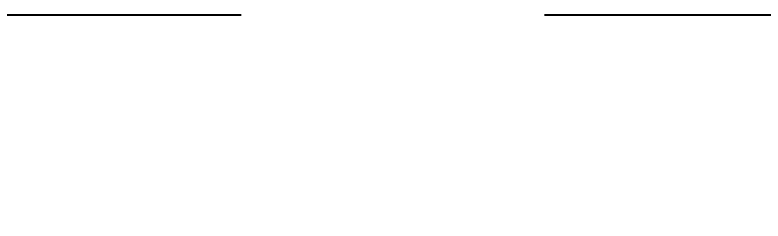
# Model space of a CAD drawing. Header units: millimetres. Extents: x 2.27 to 5, y 4.62 to 5.66.
# Drawn here: x 3.6679 to 3.9145, y 5.4045 to 5.4724 of the extents above; entities that cross this region are included whole.
import ezdxf

# ---------------------------------------------------------------- set-up
doc = ezdxf.new("R2010")
doc.units = ezdxf.units.MM
doc.linetypes.add('ACAD_ISO07W100', pattern=[3, 0, -3])
doc.styles.get("Standard").update_dxf_attribs({"font": 'arial.ttf'})
doc.dimstyles.new('cotas baños', dxfattribs={"dimtxt": 0.02, "dimasz": 0.015, "dimexe": 0.01, "dimexo": 0, "dimgap": 0.01, "dimtad": 1, "dimdsep": 46, "dimtxsty": 'Standard', "dimcen": 2.5, "dimadec": 0, "dimazin": 0, "dimtfac": 1, "dimtmove": 0, "dimatfit": 3, "dimfxl": 0, "dimarcsym": 0})

# ---------------------------------------------------------------- blocks, each defined once
blk = doc.blocks.new('*D15')
at = {"color": 0, "linetype": 'ACAD_ISO07W100', "lineweight": -2, "ltscale": 0.01, "transparency": 16777216}
for p, q in [((3.64247116854877, 5.4724325736043), (4.29255569396044, 5.4724325736043)), ((4.199343899495757, 5.178764239941153), (4.29255569396044, 5.178764239941153))]:
    blk.add_line(p, q, dxfattribs=at)
at = {"color": 0, "lineweight": -2, "ltscale": 0.01, "transparency": 16777216}
blk.add_line((4.282555693960441, 5.193764239941153), (4.282555693960441, 5.457432573604301), dxfattribs=at)
at = {"color": 0, "ltscale": 0.01, "transparency": 16777216}
for points in [[(4.28005569396044, 5.457432573604301), (4.285055693960441, 5.457432573604301), (4.282555693960441, 5.4724325736043)], [(4.28005569396044, 5.193764239941153), (4.285055693960441, 5.193764239941153), (4.282555693960441, 5.178764239941153)]]:
    blk.add_solid(points, dxfattribs=at)
at = {"layer": 'Defpoints', "color": 0, "ltscale": 0.01, "transparency": 16777216}
for p in [(3.64247116854877, 5.4724325736043), (4.282555693960441, 5.4724325736043), (4.199343899495757, 5.178764239941153)]:
    blk.add_point(p, dxfattribs=at)
at = {"color": 0, "lineweight": 9, "ltscale": 0.01, "transparency": 16777216, "insert": (4.262344234206006, 5.325598406772728), "char_height": 0.02, "attachment_point": 5, "rotation": 90}
blk.add_mtext('0.29', dxfattribs=at)

msp = doc.modelspace()

# ---------------------------------------------------------------- dimensions: what is measured, and where the dimension line sits
at = {"color": 253, "lineweight": 9, "ltscale": 0.01}
dim = msp.add_linear_dim(base=(4.282555693960441, 5.4724325736043), p1=(4.199343899495757, 5.178764239941153), p2=(3.64247116854877, 5.4724325736043), angle=90, dimstyle='cotas baños', dxfattribs=at)
dim.commit()
dim.dimension.update_dxf_attribs({"geometry": '*D15', "text_midpoint": (4.262344234206006, 5.325598406772728)})

doc.saveas('drawing.dxf')
